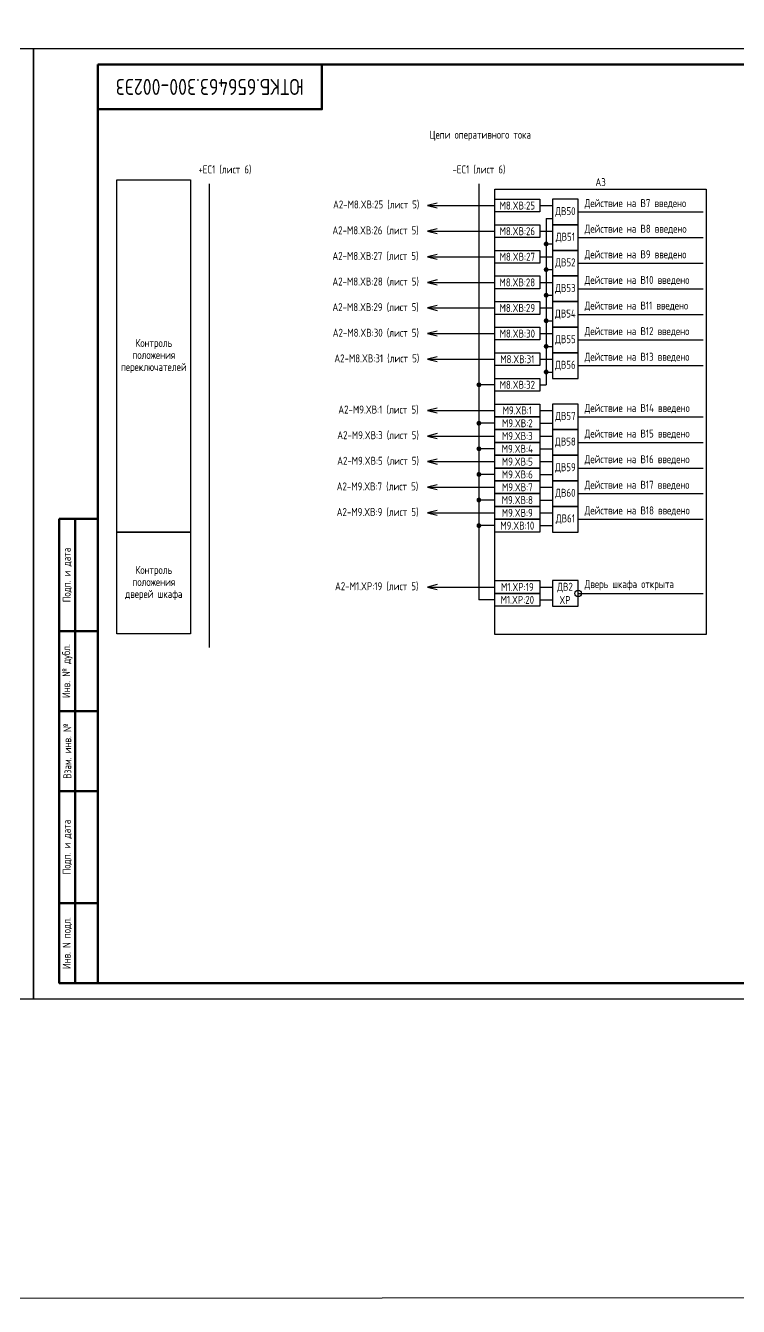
# Model space of a CAD drawing. Header units: millimetres. Extents: x -1315 to 7958, y -96 to 618.
# Drawn here: x 2517.5 to 2740, y -96 to 304.1 of the extents above; entities that cross this region are included whole.
import ezdxf

# ---------------------------------------------------------------- set-up
doc = ezdxf.new("R2010")
doc.units = ezdxf.units.MM
doc.styles.add('Gost_type_A', font='GOST_A.TTF')

# ---------------------------------------------------------------- blocks, each defined once
blk = doc.blocks.new('Формат_А3')
blk.add_lwpolyline([(-420, 297), (0, 297), (0, 0), (-420, 0)], close=True)
at = {"lineweight": 50}
blk.add_lwpolyline([(-400, 292), (-5, 292), (-5, 5), (-400, 5)], close=True, dxfattribs=at)
blk = doc.blocks.new('Штамп левый нижний')
at = {"lineweight": 50}
for points in [[(-12, 145), (-7, 145), (-7, 110), (-12, 110)], [(-7, 145), (0, 145), (0, 110), (-7, 110)], [(-12, 110), (-7, 110), (-7, 85), (-12, 85)], [(-7, 110), (0, 110), (0, 85), (-7, 85)], [(-12, 85), (-7, 85), (-7, 60), (-12, 60)], [(-7, 85), (0, 85), (0, 60), (-7, 60)], [(-12, 60), (-7, 60), (-7, 25), (-12, 25)], [(-7, 60), (0, 60), (0, 25), (-7, 25)], [(-12, 25), (-7, 25), (-7, 0), (-12, 0)], [(-7, 25), (0, 25), (0, 0), (-7, 0)]]:
    blk.add_lwpolyline(points, close=True, dxfattribs=at)
at = {"char_height": 2.5, "attachment_point": 5, "rotation": 90, "style": 'Gost_type_A'}
for s, insert, width in [('Подп. и дата', (-9.5, 127.5), 35), ('Инв. № дубл.', (-9.5, 97.5), 25), ('Взам. инв. №', (-9.5, 72.5), 25), ('Подп. и дата', (-9.5, 42.5), 35), ('Инв. N подл.', (-9.5, 12.5), 25)]:
    blk.add_mtext(s, dxfattribs=dict(at, insert=insert, width=width))
blk = doc.blocks.new('Штамп угловой верхний')
at = {"lineweight": 50}
blk.add_lwpolyline([(0, 0), (70, 0), (70, -14), (0, -14)], close=True, dxfattribs=at)
blk = doc.blocks.new('POINT')
at = {"const_width": 0.75}
blk.add_lwpolyline([(-0.375, 0, 1), (0.375, 0, 1)], format="xyb", close=True, dxfattribs=at)

msp = doc.modelspace()

# ---------------------------------------------------------------- linework, layer by layer
for p, q in [((2574.79, 254.69), (2574.79, 109.87)), ((2659, 254.69), (2659, 124.74)), ((2643, 247.92), (2664, 247.92)), ((2678, 247.92), (2682, 247.92)), ((2690, 245.92), (2729, 245.92)), ((2680, 243.92), (2682, 243.92)), ((2680, 243.92), (2680, 191.92)), ((2643, 239.92), (2664, 239.92)), ((2678, 239.92), (2682, 239.92)), ((2690, 237.92), (2729, 237.92)), ((2680, 235.92), (2682, 235.92)), ((2643, 231.92), (2664, 231.92)), ((2678, 231.92), (2682, 231.92)), ((2690, 229.92), (2729, 229.92)), ((2680, 227.92), (2682, 227.92)), ((2643, 223.92), (2664, 223.92)), ((2678, 223.92), (2682, 223.92)), ((2690, 221.92), (2729, 221.92)), ((2680, 219.92), (2682, 219.92)), ((2643, 215.92), (2664, 215.92)), ((2678, 215.92), (2682, 215.92)), ((2690, 213.92), (2729, 213.92)), ((2680, 211.92), (2682, 211.92)), ((2643, 207.92), (2664, 207.92)), ((2678, 207.92), (2682, 207.92)), ((2690, 205.92), (2729, 205.92)), ((2680, 203.92), (2682, 203.92)), ((2643, 199.92), (2664, 199.92)), ((2678, 199.92), (2682, 199.92)), ((2690, 197.92), (2729, 197.92)), ((2680, 195.92), (2682, 195.92)), ((2664, 191.92), (2659, 191.92)), ((2678, 191.92), (2680, 191.92)), ((2643, 183.92), (2664, 183.92)), ((2678, 183.92), (2682, 183.92)), ((2690, 181.92), (2729, 181.92)), ((2664, 179.92), (2659, 179.92)), ((2678, 179.92), (2682, 179.92)), ((2643, 175.92), (2664, 175.92)), ((2678, 175.92), (2682, 175.92)), ((2690, 173.92), (2729, 173.92)), ((2664, 171.92), (2659, 171.92)), ((2678, 171.92), (2682, 171.92)), ((2643, 167.92), (2664, 167.92)), ((2678, 167.92), (2682, 167.92)), ((2690, 165.92), (2729, 165.92)), ((2664, 163.92), (2659, 163.92)), ((2678, 163.92), (2682, 163.92)), ((2643, 159.92), (2664, 159.92)), ((2678, 159.92), (2682, 159.92)), ((2690, 157.92), (2729, 157.92)), ((2664, 155.92), (2659, 155.92)), ((2678, 155.92), (2682, 155.92)), ((2643, 151.92), (2664, 151.92)), ((2678, 151.92), (2682, 151.92)), ((2690, 149.92), (2729, 149.92)), ((2664, 147.92), (2659, 147.92)), ((2678, 147.92), (2682, 147.92)), ((2643, 128.74), (2664, 128.74)), ((2678, 128.74), (2682, 128.74)), ((2664, 124.74), (2659, 124.74)), ((2678, 124.74), (2682, 124.74)), ((2690, 126.74), (2729, 126.74))]:
    msp.add_line(p, q)
for points in [[(-1315, 612), (7958.16, 618), (7958.16, -90), (-1315, -96)], [(2569.01, 145.9), (2546.01, 145.9), (2546.01, 255.92), (2569.01, 255.92)], [(2664, 253.05), (2730, 253.05), (2730, 113.92), (2664, 113.92)], [(2664, 249.92), (2678, 249.92), (2678, 245.92), (2664, 245.92)], [(2664, 241.92), (2678, 241.92), (2678, 237.92), (2664, 237.92)], [(2664, 233.92), (2678, 233.92), (2678, 229.92), (2664, 229.92)], [(2664, 225.92), (2678, 225.92), (2678, 221.92), (2664, 221.92)], [(2664, 217.92), (2678, 217.92), (2678, 213.92), (2664, 213.92)], [(2664, 209.92), (2678, 209.92), (2678, 205.92), (2664, 205.92)], [(2664, 201.92), (2678, 201.92), (2678, 197.92), (2664, 197.92)], [(2664, 193.92), (2678, 193.92), (2678, 189.92), (2664, 189.92)], [(2664, 185.92), (2678, 185.92), (2678, 181.92), (2664, 181.92)], [(2664, 181.92), (2678, 181.92), (2678, 177.92), (2664, 177.92)], [(2664, 177.92), (2678, 177.92), (2678, 173.92), (2664, 173.92)], [(2664, 173.92), (2678, 173.92), (2678, 169.92), (2664, 169.92)], [(2664, 169.92), (2678, 169.92), (2678, 165.92), (2664, 165.92)], [(2664, 165.92), (2678, 165.92), (2678, 161.92), (2664, 161.92)], [(2664, 161.92), (2678, 161.92), (2678, 157.92), (2664, 157.92)], [(2664, 157.92), (2678, 157.92), (2678, 153.92), (2664, 153.92)], [(2664, 153.92), (2678, 153.92), (2678, 149.92), (2664, 149.92)], [(2664, 149.92), (2678, 149.92), (2678, 145.92), (2664, 145.92)], [(2569.01, 114.07), (2546.01, 114.07), (2546.01, 145.9), (2569.01, 145.9)], [(2664, 130.74), (2678, 130.74), (2678, 126.74), (2664, 126.74)], [(2664, 126.74), (2678, 126.74), (2678, 122.74), (2664, 122.74)]]:
    msp.add_lwpolyline(points, close=True)
for points in [[(2646, 248.67), (2643, 247.92), (2646, 247.17)], [(2646, 240.67), (2643, 239.92), (2646, 239.17)], [(2646, 232.67), (2643, 231.92), (2646, 231.17)], [(2646, 224.67), (2643, 223.92), (2646, 223.17)], [(2646, 216.67), (2643, 215.92), (2646, 215.17)], [(2646, 208.67), (2643, 207.92), (2646, 207.17)], [(2646, 200.67), (2643, 199.92), (2646, 199.17)], [(2646, 184.67), (2643, 183.92), (2646, 183.17)], [(2646, 176.67), (2643, 175.92), (2646, 175.17)], [(2646, 168.67), (2643, 167.92), (2646, 167.17)], [(2646, 160.67), (2643, 159.92), (2646, 159.17)], [(2646, 152.67), (2643, 151.92), (2646, 151.17)], [(2646, 129.49), (2643, 128.74), (2646, 127.99)]]:
    msp.add_lwpolyline(points)
at = {"ltscale": 4}
for points in [[(2682, 241.92), (2690, 241.92), (2690, 249.92), (2682, 249.92)], [(2682, 233.92), (2690, 233.92), (2690, 241.92), (2682, 241.92)], [(2682, 225.92), (2690, 225.92), (2690, 233.92), (2682, 233.92)], [(2682, 217.92), (2690, 217.92), (2690, 225.92), (2682, 225.92)], [(2682, 209.92), (2690, 209.92), (2690, 217.92), (2682, 217.92)], [(2682, 201.92), (2690, 201.92), (2690, 209.92), (2682, 209.92)], [(2682, 193.92), (2690, 193.92), (2690, 201.92), (2682, 201.92)], [(2682, 177.92), (2690, 177.92), (2690, 185.92), (2682, 185.92)], [(2682, 169.92), (2690, 169.92), (2690, 177.92), (2682, 177.92)], [(2682, 161.92), (2690, 161.92), (2690, 169.92), (2682, 169.92)], [(2682, 153.92), (2690, 153.92), (2690, 161.92), (2682, 161.92)], [(2682, 145.92), (2690, 145.92), (2690, 153.92), (2682, 153.92)], [(2682, 122.74), (2690, 122.74), (2690, 130.74), (2682, 130.74)]]:
    msp.add_lwpolyline(points, close=True, dxfattribs=at)
msp.add_circle((2690, 126.74), 1)

# ---------------------------------------------------------------- block references
for name, p in [('Формат_А3', (2520, 0)), ('Формат_А3', (2940, 0)), ('Штамп угловой верхний', (2540, 292)), ('POINT', (2680, 235.92)), ('POINT', (2680, 227.92)), ('POINT', (2680, 219.92)), ('POINT', (2680, 211.92)), ('POINT', (2680, 203.92)), ('POINT', (2680, 195.92)), ('POINT', (2659, 191.92)), ('POINT', (2659, 179.92)), ('POINT', (2659, 171.92)), ('POINT', (2659, 163.92)), ('POINT', (2659, 155.92)), ('Штамп левый нижний', (2540, 5)), ('POINT', (2659, 147.92))]:
    msp.add_blockref(name, p)

# ---------------------------------------------------------------- texts
at = {"insert": (2575, 285), "char_height": 5, "width": 70, "attachment_point": 5, "rotation": 180, "style": 'Gost_type_A'}
msp.add_mtext('ЮТКБ.656463.300-002Э3', dxfattribs=at)
at = {"char_height": 2.5, "style": 'Gost_type_A'}
for s, insert, width, attachment_point, line_spacing_factor in [('Цепи оперативного тока', (2659.41, 269.73), 395, 5, 0.9), ('A3', (2697, 253.99), 66, 8, 0.9), ('A2-M8.XВ:25 (лист 5)', (2613.47, 248.13), 31, 4, 0.8), ('A2-M8.XВ:26 (лист 5)', (2613.27, 240.06), 31, 4, 0.8), ('A2-M8.XВ:27 (лист 5)', (2613.27, 232.06), 31, 4, 0.8), ('A2-M8.XВ:28 (лист 5)', (2613.27, 224.06), 31, 4, 0.8), ('A2-M8.XВ:29 (лист 5)', (2613.27, 216.06), 31, 4, 0.8), ('A2-M8.XВ:30 (лист 5)', (2613.37, 208.06), 31, 4, 0.8), ('Контроль положения\\Pпереключателей', (2557.51, 200.91), 23, 5, 0.9), ('A2-M8.XВ:31 (лист 5)', (2613.87, 200.06), 31, 4, 0.8), ('A2-M9.XВ:1 (лист 5)', (2615.11, 184.06), 31, 4, 0.8), ('A2-M9.XВ:3 (лист 5)', (2614.78, 176.06), 31, 4, 0.8), ('A2-M9.XВ:5 (лист 5)', (2614.76, 168.06), 31, 4, 0.8), ('A2-M9.XВ:7 (лист 5)', (2614.61, 160.06), 31, 4, 0.8), ('A2-M9.XВ:9 (лист 5)', (2614.61, 152.06), 31, 4, 0.8), ('Контроль положения\\Pдверей шкафа', (2557.51, 129.99), 23, 5, 0.9), ('A2-M1.XP:19 (лист 5)', (2614.08, 128.87), 31, 4, 0.8)]:
    msp.add_mtext(s, dxfattribs=dict(at, insert=insert, width=width, attachment_point=attachment_point, line_spacing_factor=line_spacing_factor))
for s, insert, width, attachment_point in [('+EC1 (лист 6)', (2579.7, 257.72), 20, 8), ('-EC1 (лист 6)', (2659, 257.72), 20, 8), ('M8.XВ:25', (2671, 247.92), 14, 5), ('Действие на В7 введено', (2692, 246.92), 31.2976, 7), ('ДВ50', (2686, 245.92), 7.9998, 5), ('M8.XВ:26', (2671, 239.92), 14, 5), ('Действие на В8 введено', (2692, 238.92), 32.6336, 7), ('ДВ51', (2686, 237.92), 7.9998, 5), ('M8.XВ:27', (2671, 231.92), 14, 5), ('Действие на В9 введено', (2692, 230.92), 35.933, 7), ('ДВ52', (2686, 229.92), 7.9998, 5), ('M8.XВ:28', (2671, 223.92), 14, 5), ('Действие на В10 введено', (2692, 222.92), 41.868, 7), ('ДВ53', (2686, 221.92), 7.9998, 5), ('M8.XВ:29', (2671, 215.92), 14, 5), ('Действие на В11 введено', (2692, 214.92), 42.9636, 7), ('ДВ54', (2686, 213.92), 7.9998, 5), ('M8.XВ:30', (2671, 207.92), 14, 5), ('Действие на В12 введено', (2692, 206.92), 40.0707, 7), ('ДВ55', (2686, 205.92), 7.9998, 5), ('M8.XВ:31', (2671, 199.92), 14, 5), ('Действие на В13 введено', (2692, 198.92), 38, 7), ('ДВ56', (2686, 197.92), 7.9998, 5), ('M8.XВ:32', (2671, 191.92), 14, 5), ('M9.XВ:1', (2671, 183.92), 14, 5), ('Действие на В14 введено', (2692, 182.92), 34.2797, 7), ('M9.XВ:2', (2671, 179.92), 14, 5), ('ДВ57', (2686, 181.92), 7.9998, 5), ('M9.XВ:3', (2671, 175.92), 14, 5), ('Действие на В15 введено', (2692, 174.92), 32.9382, 7), ('M9.XВ:4', (2671, 171.92), 14, 5), ('ДВ58', (2686, 173.92), 7.9998, 5), ('M9.XВ:5', (2671, 167.92), 14, 5), ('Действие на В16 введено', (2692, 166.92), 38.1264, 7), ('M9.XВ:6', (2671, 163.92), 14, 5), ('ДВ59', (2686, 165.92), 7.9998, 5), ('M9.XВ:7', (2671, 159.92), 14, 5), ('Действие на В17 введено', (2692, 158.92), 35.4558, 7), ('M9.XВ:8', (2671, 155.92), 14, 5), ('ДВ60', (2686, 157.92), 7.9998, 5), ('M9.XВ:9', (2671, 151.92), 14, 5), ('Действие на В18 введено', (2692, 150.92), 35.6864, 7), ('M9.XВ:10', (2671, 147.92), 14, 5), ('ДВ61', (2686, 149.92), 7.9998, 5), ('M1.XP:19', (2671, 128.74), 14, 5), ('ДВ2 XP', (2685.88, 126.74), 7.7588, 5), ('Дверь шкафа открыта', (2692, 127.74), 37, 7), ('M1.XP:20', (2671, 124.74), 14, 5)]:
    msp.add_mtext(s, dxfattribs=dict(at, insert=insert, width=width, attachment_point=attachment_point))

doc.saveas('drawing.dxf')
